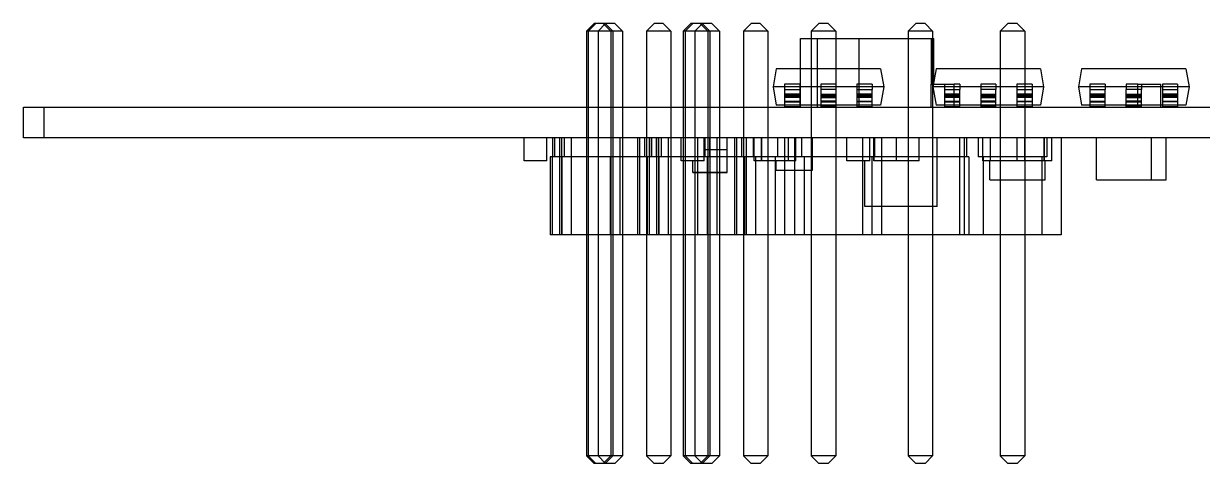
# Model space of a CAD drawing. Header units: millimetres. Extents: x 0 to 594, y 0 to 420.
# Drawn here: x 140.84 to 171.73, y 324.18 to 335.72 of the extents above; entities that cross this region are included whole.
import ezdxf

# ---------------------------------------------------------------- set-up
doc = ezdxf.new("R2010")
doc.units = ezdxf.units.MM
doc.header["$LTSCALE"] = 32.67
doc.layers.get('0').update_dxf_attribs({"linetype": 'CONTINUOUS'})

msp = doc.modelspace()

# ---------------------------------------------------------------- linework, layer by layer
at = {"color": 7, "linetype": 'CONTINUOUS'}
for p, q in [((155.79, 335.717), (155.59, 335.517)), ((155.59, 335.517), (155.59, 324.377)), ((156.535, 335.517), (155.59, 335.517)), ((155.841, 335.717), (155.641, 335.517)), ((155.641, 335.517), (155.641, 324.377)), ((156.081, 335.717), (155.79, 335.717)), ((156.095, 335.717), (155.895, 335.517)), ((155.895, 335.517), (155.895, 324.377)), ((156.03, 335.717), (156.23, 335.517)), ((156.081, 335.717), (156.281, 335.517)), ((156.335, 335.717), (156.095, 335.717)), ((156.23, 335.517), (156.23, 324.377)), ((156.281, 335.517), (156.281, 324.377)), ((156.335, 335.717), (156.535, 335.517)), ((156.535, 335.517), (156.535, 324.377)), ((157.365, 335.717), (157.165, 335.517)), ((157.165, 335.517), (157.165, 324.377)), ((157.805, 335.517), (157.165, 335.517)), ((157.605, 335.717), (157.365, 335.717)), ((157.605, 335.717), (157.805, 335.517)), ((157.805, 335.517), (157.805, 324.377)), ((158.33, 335.717), (158.13, 335.517)), ((158.13, 335.517), (158.13, 324.377)), ((159.075, 335.517), (158.13, 335.517)), ((158.381, 335.717), (158.181, 335.517)), ((158.181, 335.517), (158.181, 324.377)), ((158.621, 335.717), (158.33, 335.717)), ((158.635, 335.717), (158.435, 335.517)), ((158.435, 335.517), (158.435, 324.377)), ((158.57, 335.717), (158.77, 335.517)), ((158.621, 335.717), (158.821, 335.517)), ((158.875, 335.717), (158.635, 335.717)), ((158.77, 335.517), (158.77, 324.377)), ((158.821, 335.517), (158.821, 324.377)), ((158.875, 335.717), (159.075, 335.517)), ((159.075, 335.517), (159.075, 324.377)), ((159.905, 335.717), (159.705, 335.517)), ((159.705, 335.517), (159.705, 324.377)), ((160.345, 335.517), (159.705, 335.517)), ((160.145, 335.717), (159.905, 335.717)), ((160.145, 335.717), (160.345, 335.517)), ((160.345, 335.517), (160.345, 324.377)), ((161.683, 335.717), (161.483, 335.517)), ((161.483, 335.517), (161.483, 324.377)), ((162.123, 335.517), (161.483, 335.517)), ((161.923, 335.717), (161.683, 335.717)), ((161.923, 335.717), (162.123, 335.517)), ((162.123, 335.517), (162.123, 324.377)), ((164.223, 335.717), (164.023, 335.517)), ((164.023, 335.517), (164.023, 324.377)), ((164.663, 335.517), (164.023, 335.517)), ((164.463, 335.717), (164.223, 335.717)), ((164.463, 335.717), (164.663, 335.517)), ((164.663, 335.517), (164.663, 324.377)), ((166.636, 335.717), (166.436, 335.517)), ((166.436, 335.517), (166.436, 324.377)), ((167.076, 335.517), (166.436, 335.517)), ((166.876, 335.717), (166.636, 335.717)), ((166.876, 335.717), (167.076, 335.517)), ((167.076, 335.517), (167.076, 324.377)), ((161.196, 333.523), (161.196, 335.323)), ((161.196, 335.323), (161.645, 335.323)), ((161.645, 333.523), (161.645, 335.323)), ((161.646, 333.523), (161.646, 335.323)), ((161.646, 335.323), (164.695, 335.323)), ((162.733, 333.523), (162.733, 335.323)), ((164.632, 334.123), (164.632, 335.323)), ((164.695, 334.123), (164.695, 335.323)), ((160.564, 334.528), (160.48, 334.053)), ((163.296, 334.528), (160.564, 334.528)), ((163.296, 334.528), (163.38, 334.053)), ((164.755, 334.528), (164.671, 334.053)), ((167.487, 334.528), (164.755, 334.528)), ((167.487, 334.528), (167.571, 334.053)), ((168.565, 334.528), (168.481, 334.053)), ((171.297, 334.528), (168.565, 334.528)), ((171.297, 334.528), (171.381, 334.053)), ((160.48, 334.053), (160.564, 333.578)), ((163.38, 334.053), (160.48, 334.053)), ((160.78, 334.123), (160.78, 333.983)), ((161.18, 334.123), (160.78, 334.123)), ((160.78, 333.983), (161.18, 333.983)), ((161.18, 334.123), (161.18, 333.983)), ((161.73, 334.123), (161.73, 333.983)), ((162.13, 334.123), (161.73, 334.123)), ((162.13, 333.983), (161.73, 333.983)), ((162.13, 334.123), (162.13, 333.983)), ((162.68, 334.123), (162.68, 333.983)), ((163.08, 334.123), (162.68, 334.123)), ((162.68, 333.983), (163.08, 333.983)), ((163.08, 334.123), (163.08, 333.983)), ((163.38, 334.053), (163.296, 333.578)), ((164.628, 333.523), (164.628, 334.123)), ((164.628, 334.123), (165.226, 334.123)), ((164.671, 334.053), (164.755, 333.578)), ((167.571, 334.053), (164.671, 334.053)), ((164.971, 334.123), (164.971, 333.983)), ((164.971, 333.983), (165.371, 333.983)), ((165.226, 333.523), (165.226, 334.123)), ((165.371, 334.123), (165.226, 334.123)), ((165.371, 334.123), (165.371, 333.983)), ((165.921, 334.123), (165.921, 333.983)), ((166.321, 334.123), (165.921, 334.123)), ((166.321, 333.983), (165.921, 333.983)), ((166.321, 334.123), (166.321, 333.983)), ((166.871, 334.123), (166.871, 333.983)), ((167.271, 334.123), (166.871, 334.123)), ((166.871, 333.983), (167.271, 333.983)), ((167.271, 334.123), (167.271, 333.983)), ((167.571, 334.053), (167.487, 333.578)), ((168.481, 334.053), (168.565, 333.578)), ((171.381, 334.053), (168.481, 334.053)), ((168.781, 334.123), (168.781, 333.983)), ((169.181, 334.123), (168.781, 334.123)), ((168.781, 333.983), (169.181, 333.983)), ((169.181, 334.123), (169.181, 333.983)), ((169.731, 334.123), (169.731, 333.983)), ((170.038, 334.123), (169.731, 334.123)), ((170.131, 333.983), (169.731, 333.983)), ((170.038, 333.523), (170.038, 334.123)), ((170.038, 334.123), (170.637, 334.123)), ((170.131, 334.123), (170.131, 333.983)), ((170.637, 333.523), (170.637, 334.123)), ((170.681, 334.123), (170.681, 333.983)), ((171.081, 334.123), (170.681, 334.123)), ((170.681, 333.983), (171.081, 333.983)), ((171.081, 334.123), (171.081, 333.983)), ((171.381, 334.053), (171.297, 333.578)), ((140.844, 332.717), (140.844, 333.523)), ((140.844, 333.523), (225.687, 333.523)), ((141.38, 332.717), (141.38, 333.523)), ((163.296, 333.578), (160.564, 333.578)), ((167.487, 333.578), (164.755, 333.578)), ((171.297, 333.578), (168.565, 333.578)), ((225.687, 332.717), (140.844, 332.717)), ((153.96, 332.117), (153.96, 332.717)), ((154.558, 332.117), (154.558, 332.717)), ((154.705, 332.717), (154.705, 332.217)), ((154.756, 332.717), (154.756, 332.217)), ((154.89, 332.717), (154.89, 330.177)), ((154.941, 332.717), (154.941, 330.177)), ((155.01, 332.717), (155.01, 332.217)), ((155.195, 332.717), (155.195, 330.177)), ((156.28, 332.717), (156.28, 332.217)), ((156.465, 332.717), (156.465, 330.177)), ((156.93, 332.717), (156.93, 330.177)), ((156.981, 332.717), (156.981, 330.177)), ((157.115, 332.717), (157.115, 332.217)), ((157.166, 332.717), (157.166, 332.217)), ((157.235, 332.717), (157.235, 330.177)), ((157.245, 332.717), (157.245, 332.217)), ((157.296, 332.717), (157.296, 332.217)), ((157.42, 332.717), (157.42, 332.217)), ((157.43, 332.717), (157.43, 330.177)), ((157.481, 332.717), (157.481, 330.177)), ((157.55, 332.717), (157.55, 332.217)), ((157.735, 332.717), (157.735, 330.177)), ((158.074, 332.117), (158.074, 332.717)), ((158.505, 332.717), (158.505, 330.177)), ((158.673, 332.117), (158.673, 332.717)), ((158.69, 332.717), (158.69, 332.217)), ((158.82, 332.717), (158.82, 332.217)), ((159.005, 332.717), (159.005, 330.177)), ((159.281, 331.807), (159.281, 332.717)), ((159.47, 332.717), (159.47, 330.177)), ((159.521, 332.717), (159.521, 330.177)), ((159.655, 332.717), (159.655, 332.217)), ((159.706, 332.717), (159.706, 332.217)), ((159.775, 332.717), (159.775, 330.177)), ((159.96, 332.717), (159.96, 332.217)), ((159.983, 332.117), (159.983, 332.717)), ((160.182, 332.117), (160.182, 332.717)), ((160.183, 332.117), (160.183, 332.717)), ((160.598, 332.717), (160.598, 332.217)), ((160.783, 332.717), (160.783, 330.177)), ((160.882, 332.117), (160.882, 332.717)), ((160.883, 332.117), (160.883, 332.717)), ((161.045, 332.717), (161.045, 330.177)), ((161.082, 332.117), (161.082, 332.717)), ((161.23, 332.717), (161.23, 332.217)), ((161.515, 331.867), (161.515, 332.717)), ((162.418, 332.117), (162.418, 332.717)), ((162.823, 332.717), (162.823, 330.177)), ((163.008, 332.717), (163.008, 332.217)), ((163.017, 332.117), (163.017, 332.717)), ((163.123, 332.117), (163.123, 332.717)), ((163.133, 332.117), (163.133, 332.717)), ((163.138, 332.717), (163.138, 332.217)), ((163.323, 332.717), (163.323, 330.177)), ((163.332, 332.117), (163.332, 332.717)), ((163.333, 332.117), (163.333, 332.717)), ((163.713, 332.117), (163.713, 332.717)), ((164.312, 332.117), (164.312, 332.717)), ((164.784, 330.917), (164.784, 332.717)), ((165.363, 332.717), (165.363, 330.177)), ((165.486, 332.717), (165.486, 330.177)), ((165.548, 332.717), (165.548, 332.217)), ((165.856, 332.717), (165.856, 332.217)), ((165.978, 332.117), (165.978, 332.717)), ((166.177, 332.117), (166.177, 332.717)), ((166.178, 332.117), (166.178, 332.717)), ((166.877, 332.117), (166.877, 332.717)), ((166.878, 332.117), (166.878, 332.717)), ((167.077, 332.117), (167.077, 332.717)), ((167.588, 332.117), (167.588, 332.717)), ((167.589, 332.117), (167.589, 332.717)), ((167.656, 332.717), (167.656, 332.217)), ((167.788, 332.117), (167.788, 332.717)), ((168.026, 332.717), (168.026, 330.177)), ((168.952, 331.617), (168.952, 332.717)), ((170.401, 331.617), (170.401, 332.717)), ((170.782, 331.617), (170.782, 332.717)), ((158.673, 332.417), (159.281, 332.417)), ((154.558, 332.117), (153.96, 332.117)), ((154.64, 332.217), (154.64, 330.177)), ((165.613, 332.217), (154.64, 332.217)), ((154.691, 332.217), (154.691, 330.177)), ((154.945, 332.217), (154.945, 330.177)), ((156.215, 332.217), (156.215, 330.177)), ((157.18, 332.217), (157.18, 330.177)), ((157.231, 332.217), (157.231, 330.177)), ((157.485, 332.217), (157.485, 330.177)), ((158.673, 332.117), (158.074, 332.117)), ((158.381, 331.807), (158.381, 332.117)), ((158.755, 332.217), (158.755, 330.177)), ((159.72, 332.217), (159.72, 330.177)), ((159.771, 332.217), (159.771, 330.177)), ((160.182, 332.117), (159.983, 332.117)), ((160.025, 332.217), (160.025, 330.177)), ((160.882, 332.117), (160.183, 332.117)), ((160.533, 332.217), (160.533, 330.177)), ((160.566, 331.867), (160.566, 332.117)), ((161.082, 332.117), (160.883, 332.117)), ((161.295, 332.217), (161.295, 330.177)), ((163.017, 332.117), (162.418, 332.117)), ((162.885, 330.917), (162.885, 332.117)), ((163.073, 332.217), (163.073, 330.177)), ((164.312, 332.117), (163.123, 332.117)), ((165.613, 332.217), (165.613, 330.177)), ((167.656, 332.217), (165.856, 332.217)), ((166.177, 332.117), (165.978, 332.117)), ((165.986, 332.217), (165.986, 330.177)), ((166.158, 331.617), (166.158, 332.117)), ((167.588, 332.117), (166.178, 332.117)), ((167.526, 332.217), (167.526, 330.177)), ((167.788, 332.117), (167.589, 332.117)), ((167.607, 331.617), (167.607, 332.117)), ((158.381, 331.817), (159.281, 331.817)), ((158.381, 331.807), (159.281, 331.807)), ((160.566, 331.867), (161.515, 331.867)), ((166.158, 331.617), (167.607, 331.617)), ((168.952, 331.617), (170.782, 331.617)), ((164.784, 330.917), (162.885, 330.917)), ((168.026, 330.177), (154.64, 330.177)), ((155.59, 324.377), (155.79, 324.177)), ((156.535, 324.377), (155.59, 324.377)), ((155.641, 324.377), (155.841, 324.177)), ((155.895, 324.377), (156.095, 324.177)), ((156.23, 324.377), (156.03, 324.177)), ((156.281, 324.377), (156.081, 324.177)), ((156.535, 324.377), (156.335, 324.177)), ((157.165, 324.377), (157.365, 324.177)), ((157.805, 324.377), (157.165, 324.377)), ((157.805, 324.377), (157.605, 324.177)), ((158.13, 324.377), (158.33, 324.177)), ((159.075, 324.377), (158.13, 324.377)), ((158.181, 324.377), (158.381, 324.177)), ((158.435, 324.377), (158.635, 324.177)), ((158.77, 324.377), (158.57, 324.177)), ((158.821, 324.377), (158.621, 324.177)), ((159.075, 324.377), (158.875, 324.177)), ((159.705, 324.377), (159.905, 324.177)), ((160.345, 324.377), (159.705, 324.377)), ((160.345, 324.377), (160.145, 324.177)), ((161.483, 324.377), (161.683, 324.177)), ((162.123, 324.377), (161.483, 324.377)), ((162.123, 324.377), (161.923, 324.177)), ((164.023, 324.377), (164.223, 324.177)), ((164.663, 324.377), (164.023, 324.377)), ((164.663, 324.377), (164.463, 324.177)), ((166.436, 324.377), (166.636, 324.177)), ((167.076, 324.377), (166.436, 324.377)), ((167.076, 324.377), (166.876, 324.177)), ((156.081, 324.177), (155.79, 324.177)), ((156.335, 324.177), (156.095, 324.177)), ((157.605, 324.177), (157.365, 324.177)), ((158.621, 324.177), (158.33, 324.177)), ((158.875, 324.177), (158.635, 324.177)), ((160.145, 324.177), (159.905, 324.177)), ((161.923, 324.177), (161.683, 324.177)), ((164.463, 324.177), (164.223, 324.177)), ((166.876, 324.177), (166.636, 324.177))]:
    msp.add_line(p, q, dxfattribs=at)
at = {"color": 6, "linetype": 'CONTINUOUS'}
for p, q in [((160.78, 333.983), (160.78, 333.523)), ((161.18, 333.983), (161.18, 333.523)), ((161.73, 333.983), (161.73, 333.523)), ((162.13, 333.983), (162.13, 333.523)), ((162.68, 333.983), (162.68, 333.523)), ((163.08, 333.523), (163.08, 333.983)), ((164.971, 333.983), (164.971, 333.523)), ((165.371, 333.523), (165.371, 333.983)), ((165.921, 333.983), (165.921, 333.523)), ((166.321, 333.523), (166.321, 333.983)), ((166.871, 333.983), (166.871, 333.523)), ((167.271, 333.983), (167.271, 333.523)), ((168.781, 333.983), (168.781, 333.523)), ((169.181, 333.523), (169.181, 333.983)), ((169.731, 333.523), (169.731, 333.983)), ((170.131, 333.523), (170.131, 333.983)), ((170.681, 333.983), (170.681, 333.523)), ((171.081, 333.983), (171.081, 333.523)), ((161.18, 333.864), (160.78, 333.864)), ((161.18, 333.829), (160.78, 333.829)), ((161.18, 333.791), (160.78, 333.791)), ((161.18, 333.781), (160.78, 333.781)), ((160.78, 333.682), (161.18, 333.682)), ((160.78, 333.663), (161.18, 333.663)), ((161.73, 333.864), (162.13, 333.864)), ((161.73, 333.829), (162.13, 333.829)), ((161.73, 333.791), (162.13, 333.791)), ((161.73, 333.781), (162.13, 333.781)), ((162.13, 333.682), (161.73, 333.682)), ((161.73, 333.663), (162.13, 333.663)), ((163.08, 333.864), (162.68, 333.864)), ((163.08, 333.829), (162.68, 333.829)), ((163.08, 333.791), (162.68, 333.791)), ((163.08, 333.781), (162.68, 333.781)), ((162.68, 333.682), (163.08, 333.682)), ((163.08, 333.663), (162.68, 333.663)), ((165.371, 333.864), (164.971, 333.864)), ((165.371, 333.829), (164.971, 333.829)), ((165.371, 333.791), (164.971, 333.791)), ((165.371, 333.781), (164.971, 333.781)), ((164.971, 333.682), (165.371, 333.682)), ((164.971, 333.663), (165.371, 333.663)), ((165.921, 333.864), (166.321, 333.864)), ((165.921, 333.829), (166.321, 333.829)), ((165.921, 333.791), (166.321, 333.791)), ((165.921, 333.781), (166.321, 333.781)), ((166.321, 333.682), (165.921, 333.682)), ((165.921, 333.663), (166.321, 333.663)), ((167.271, 333.864), (166.871, 333.864)), ((167.271, 333.829), (166.871, 333.829)), ((167.271, 333.791), (166.871, 333.791)), ((167.271, 333.781), (166.871, 333.781)), ((166.871, 333.682), (167.271, 333.682)), ((167.271, 333.663), (166.871, 333.663)), ((169.181, 333.864), (168.781, 333.864)), ((169.181, 333.829), (168.781, 333.829)), ((169.181, 333.791), (168.781, 333.791)), ((169.181, 333.781), (168.781, 333.781)), ((168.781, 333.682), (169.181, 333.682)), ((168.781, 333.663), (169.181, 333.663)), ((169.731, 333.864), (170.131, 333.864)), ((169.731, 333.829), (170.131, 333.829)), ((169.731, 333.791), (170.131, 333.791)), ((169.731, 333.781), (170.131, 333.781)), ((170.131, 333.682), (169.731, 333.682)), ((169.731, 333.663), (170.131, 333.663)), ((171.081, 333.864), (170.681, 333.864)), ((171.081, 333.829), (170.681, 333.829)), ((171.081, 333.791), (170.681, 333.791)), ((171.081, 333.781), (170.681, 333.781)), ((170.681, 333.682), (171.081, 333.682)), ((171.081, 333.663), (170.681, 333.663)), ((160.78, 333.541), (161.18, 333.541)), ((162.13, 333.541), (161.73, 333.541)), ((162.68, 333.541), (163.08, 333.541)), ((164.971, 333.541), (165.371, 333.541)), ((166.321, 333.541), (165.921, 333.541)), ((166.871, 333.541), (167.271, 333.541)), ((168.781, 333.541), (169.181, 333.541)), ((170.131, 333.541), (169.731, 333.541)), ((170.681, 333.541), (171.081, 333.541))]:
    msp.add_line(p, q, dxfattribs=at)

doc.saveas('drawing.dxf')
